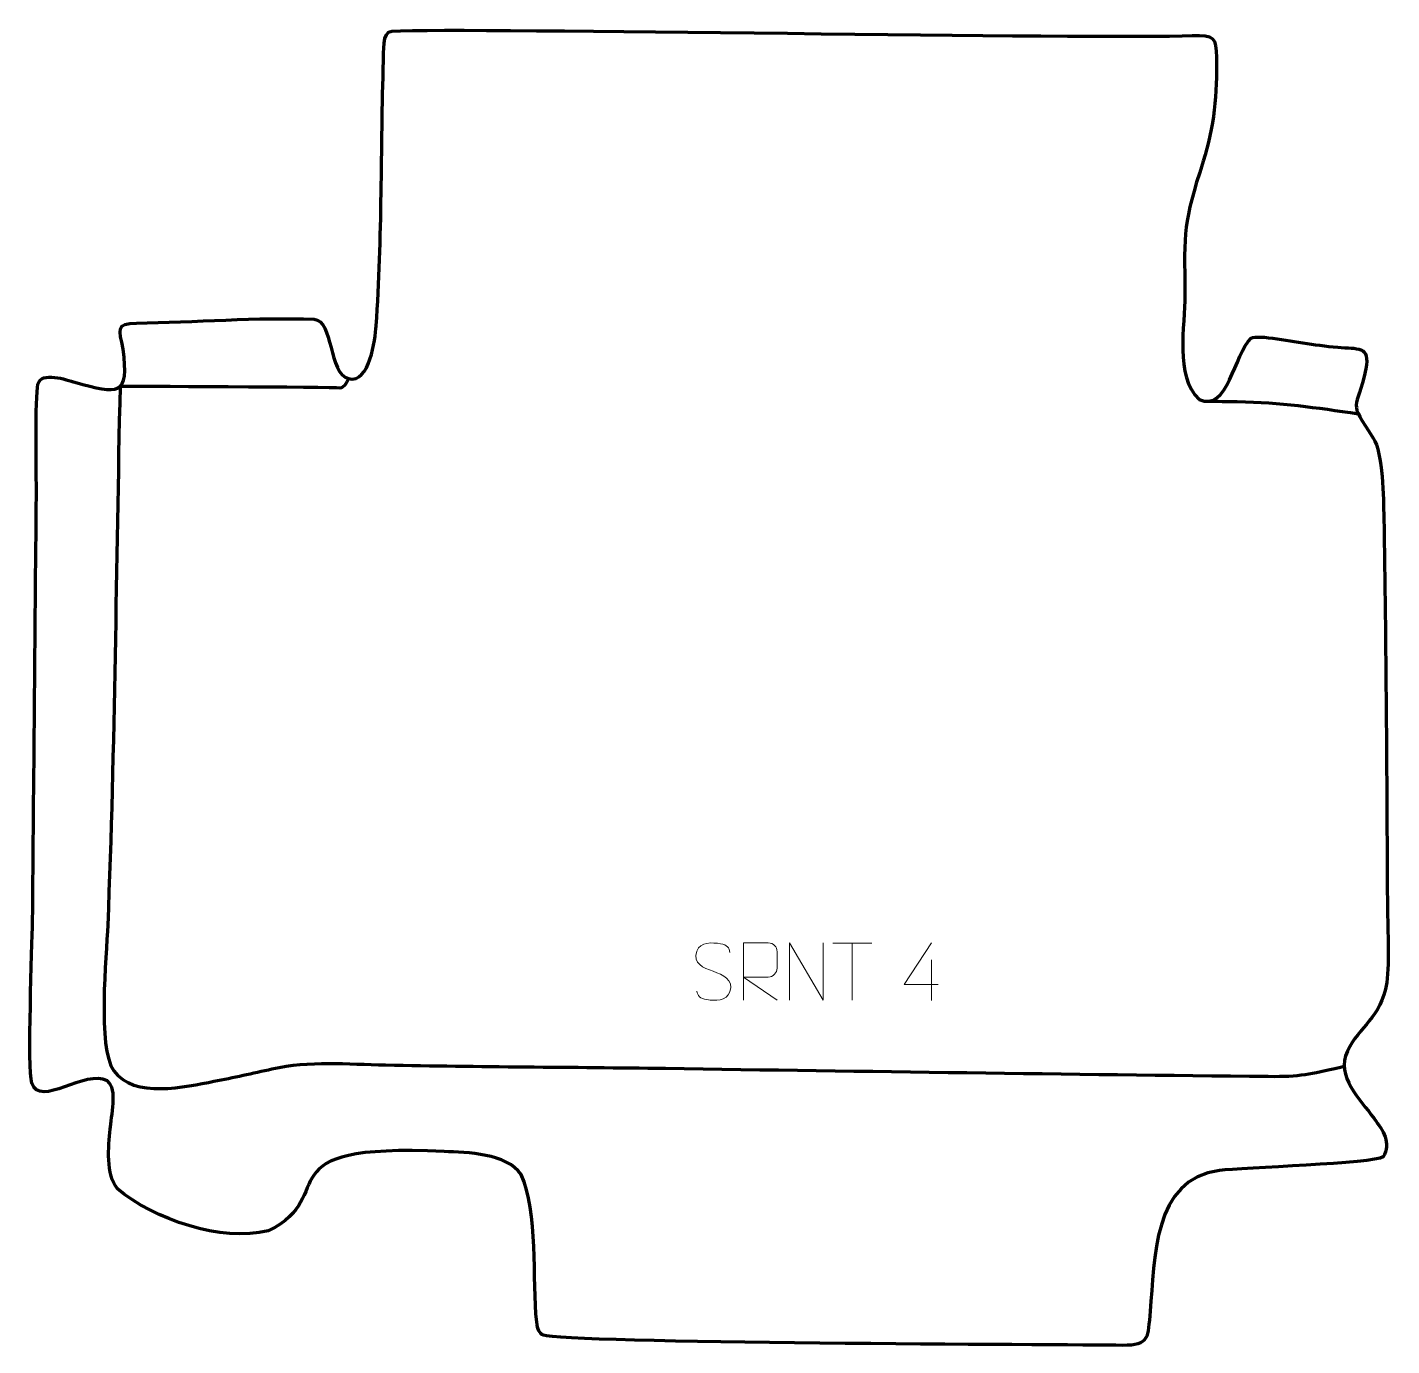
# Model space of a CAD drawing. Header units: millimetres. Extents: x -499 to 95, y 140 to 714.
import ezdxf

# ---------------------------------------------------------------- set-up
doc = ezdxf.new("R2010")
doc.units = ezdxf.units.MM
doc.header["$MEASUREMENT"] = 0
doc.layers.add('layer 2', color=7, linetype='Continuous')
doc.layers.add('layer 3', color=7, linetype='Continuous')

msp = doc.modelspace()

# ---------------------------------------------------------------- linework, layer by layer
at = {"layer": 'layer 2', "color": 140, "lineweight": 158}
for points, knots in [([(-358.9696, 560.8446), (-358.9696, 560.8446), (-360.884, 556.3954), (-362.7436, 556.7552), (-362.7436, 556.7552), (-364.6033, 557.1151), (-458.3468, 557.4577), (-458.3468, 557.4577), (-458.3468, 557.4577), (-460.0978, 479.4233), (-460.5344, 401.0623), (-463.7254, 323.1006), (-463.7254, 323.1006), (-464.2769, 309.6226), (-468.2705, 269.7015), (-461.0775, 259.7269), (-461.0775, 259.7269), (-452.2406, 247.4726), (-429.9341, 252.7254), (-417.4734, 255.1681), (-417.4734, 255.1681), (-409.0116, 256.7634), (-400.6316, 258.6436), (-392.2355, 260.5427), (-392.2355, 260.5427), (-375.7581, 264.2613), (-359.6386, 262.5942), (-342.7916, 262.2548), (-342.7916, 262.2548), (-302.2114, 261.4376), (-261.6176, 261.3593), (-221.033, 260.7837), (-221.033, 260.7837), (-133.6152, 259.5132), (-46.1983, 258.219), (41.2242, 257.3013), (41.2242, 257.3013), (55.4185, 257.1528), (59.1845, 258.2645), (72.63, 261.3044), (72.63, 261.3044), (72.63, 261.3044), (74.3089, 261.684), (74.3089, 261.684)], [0, 0, 0, 0, 0.08333333, 0.08333333, 0.08333333, 0.08333333, 0.16666667, 0.16666667, 0.16666667, 0.16666667, 0.25, 0.25, 0.25, 0.25, 0.33333333, 0.33333333, 0.33333333, 0.33333333, 0.41666667, 0.41666667, 0.41666667, 0.41666667, 0.5, 0.5, 0.5, 0.5, 0.58333333, 0.58333333, 0.58333333, 0.58333333, 0.66666667, 0.66666667, 0.66666667, 0.66666667, 0.75, 0.75, 0.75, 0.75, 0.83333333, 0.83333333, 0.83333333, 0.83333333, 1, 1, 1, 1]), ([(80.4457, 545.4238), (61.4901, 548.1844), (47.0728, 550.3584), (27.6924, 550.7052), (27.6924, 550.7052), (23.3038, 550.7838), (18.9152, 550.8568), (14.5266, 550.9378)], [0, 0, 0, 0, 0.33333333, 0.33333333, 0.33333333, 0.33333333, 1, 1, 1, 1])]:
    msp.add_open_spline(points, degree=3, knots=knots, dxfattribs=at)
at = {"layer": 'layer 3', "color": 242, "lineweight": 158}
msp.add_open_spline([(-340.1312, 712.0842), (-344.3534, 711.8763), (-343.5679, 702.4562), (-343.6817, 699.2159), (-343.6817, 699.2159), (-345.0304, 660.7836), (-344.1269, 622.204), (-346.8988, 583.8033), (-346.8988, 583.8033), (-347.318, 577.9958), (-349.6993, 558.4946), (-358.9696, 560.8446), (-358.9696, 560.8446), (-367.4873, 563.004), (-365.6359, 586.3007), (-373.8709, 586.6581), (-373.8709, 586.6581), (-398.1922, 587.7139), (-426.3658, 585.345), (-451.1835, 585.0523), (-451.1835, 585.0523), (-460.4249, 584.9434), (-458.5883, 582.3016), (-457.0452, 573.7008), (-457.0452, 573.7008), (-454.166, 553.0377), (-458.9892, 554.0688), (-477.9473, 559.2815), (-477.9473, 559.2815), (-481.6754, 560.3067), (-492.6143, 564.2485), (-494.0484, 558.4026), (-494.0484, 558.4026), (-495.412, 552.8441), (-494.7013, 518.9844), (-494.7483, 510.3666), (-494.7483, 510.3666), (-495.297, 448.4892), (-495.8435, 386.6118), (-496.3913, 324.7343), (-496.3913, 324.7343), (-496.5653, 314.0887), (-498.6994, 260.3722), (-496.7304, 254.3704), (-496.7304, 254.3704), (-493.092, 243.2796), (-473.5317, 260.6845), (-463.8475, 255.2834), (-463.8475, 255.2834), (-459.1651, 251.8033), (-462.1712, 239.7556), (-462.6818, 234.2876), (-462.6818, 234.2876), (-463.3629, 226.995), (-464.5719, 214.3432), (-459.4938, 208.4087), (-459.4938, 208.4087), (-443.5233, 194.9876), (-414.4132, 185.0902), (-393.8366, 190.0602), (-393.8366, 190.0602), (-361.9234, 205.5565), (-398.1725, 228.2143), (-317.395, 224.6088), (-317.395, 224.6088), (-307.2149, 224.139), (-290.143, 223.8688), (-283.8142, 214.5976), (-283.8142, 214.5976), (-276.3426, 198.4537), (-278.9212, 168.6106), (-277.0771, 150.3179), (-277.0771, 150.3179), (-276.7396, 146.9701), (-275.8701, 145.461), (-274.1565, 144.711), (-274.1565, 144.711), (-265.8039, 141.0552), (-45.6711, 140.5342), (-22.2886, 140.2449), (-22.2886, 140.2449), (-10.2262, 140.0956), (-11.3112, 143.7101), (-10.1584, 155.1157), (-10.1584, 155.1157), (-8.1468, 177.701), (-9.1922, 212.4772), (20.0108, 216.3332), (20.0108, 216.3332), (29.4237, 217.4994), (87.57, 219.393), (91.1683, 222.2127), (91.1683, 222.2127), (94.9328, 228.3285), (91.0197, 233.7542), (87.2792, 238.9309), (87.2792, 238.9309), (81.0046, 247.6146), (70.5294, 257.15), (75.6804, 268.2341), (75.6804, 268.2341), (80.7863, 279.2208), (90.192, 282.3724), (92.7546, 298.0926), (92.7546, 298.0926), (94.0327, 307.4323), (93.0936, 323.1824), (93.0442, 333.304), (93.0442, 333.304), (92.7583, 388.9079), (92.4924, 444.7217), (91.4943, 500.3088), (91.4943, 500.3088), (91.3205, 508.46), (91.1435, 528.6061), (86.9154, 534.9896), (86.9154, 534.9896), (75.4363, 552.1946), (79.7955, 546.0494), (83.6622, 565.1166), (83.6622, 565.1166), (85.703, 575.1796), (80.0158, 573.8304), (71.4376, 574.5116), (71.4376, 574.5116), (60.9165, 575.3469), (51.5059, 577.4965), (41.3217, 578.6635), (41.3217, 578.6635), (39.1672, 578.9104), (35.7944, 579.2037), (33.7518, 578.5226), (33.7518, 578.5226), (26.5323, 571.5941), (23.5563, 545.9302), (11.157, 551.8026), (11.157, 551.8026), (0.235, 561.8941), (5.0616, 583.8625), (4.9458, 597.351), (4.9458, 597.351), (4.6739, 625.4555), (4.1837, 628.1571), (12.9303, 655.4484), (12.9303, 655.4484), (17.6416, 670.1491), (19.011, 685.1328), (18.6608, 700.5312), (18.6608, 700.5312), (18.4624, 709.2517), (17.7159, 710.5592), (8.0903, 710.1413), (8.0903, 710.1413), (-30.1062, 708.483), (-306.9171, 713.7194), (-340.1312, 712.0842)], degree=3, knots=[0, 0, 0, 0, 0.025, 0.025, 0.025, 0.025, 0.05, 0.05, 0.05, 0.05, 0.075, 0.075, 0.075, 0.075, 0.1, 0.1, 0.1, 0.1, 0.125, 0.125, 0.125, 0.125, 0.15, 0.15, 0.15, 0.15, 0.175, 0.175, 0.175, 0.175, 0.2, 0.2, 0.2, 0.2, 0.225, 0.225, 0.225, 0.225, 0.25, 0.25, 0.25, 0.25, 0.275, 0.275, 0.275, 0.275, 0.3, 0.3, 0.3, 0.3, 0.325, 0.325, 0.325, 0.325, 0.35, 0.35, 0.35, 0.35, 0.375, 0.375, 0.375, 0.375, 0.4, 0.4, 0.4, 0.4, 0.425, 0.425, 0.425, 0.425, 0.45, 0.45, 0.45, 0.45, 0.475, 0.475, 0.475, 0.475, 0.5, 0.5, 0.5, 0.5, 0.525, 0.525, 0.525, 0.525, 0.55, 0.55, 0.55, 0.55, 0.575, 0.575, 0.575, 0.575, 0.6, 0.6, 0.6, 0.6, 0.625, 0.625, 0.625, 0.625, 0.65, 0.65, 0.65, 0.65, 0.675, 0.675, 0.675, 0.675, 0.7, 0.7, 0.7, 0.7, 0.725, 0.725, 0.725, 0.725, 0.75, 0.75, 0.75, 0.75, 0.775, 0.775, 0.775, 0.775, 0.8, 0.8, 0.8, 0.8, 0.825, 0.825, 0.825, 0.825, 0.85, 0.85, 0.85, 0.85, 0.875, 0.875, 0.875, 0.875, 0.9, 0.9, 0.9, 0.9, 0.925, 0.925, 0.925, 0.925, 0.95, 0.95, 0.95, 0.95, 1, 1, 1, 1], dxfattribs=at)
at = {"layer": 'layer 3', "color": 250, "lineweight": 9}
for points, knots in [([(-200.2253, 303.0199), (-204.4736, 304.4903), (-209.3817, 306.2861), (-207.3766, 311.8064), (-207.3766, 311.8064), (-205.8731, 315.9463), (-200.6595, 315.5578), (-197.0559, 314.9567), (-197.0559, 314.9567), (-194.1953, 314.4795), (-193.3306, 313.2663), (-193.02, 311.1822)], [0, 0, 0, 0, 0.25, 0.25, 0.25, 0.25, 0.5, 0.5, 0.5, 0.5, 1, 1, 1, 1]), ([(-187.1323, 290.3693), (-187.1323, 290.3693), (-187.1323, 315.3228), (-187.1323, 315.3228), (-187.1323, 315.3228), (-183.5375, 315.3228), (-179.942, 315.3228), (-176.3468, 315.3228), (-176.3468, 315.3228), (-174.0215, 315.2851), (-172.4642, 313.7951), (-172.4683, 311.4287), (-172.4683, 311.4287), (-172.4687, 309.3932), (-172.4687, 306.3338), (-172.4683, 304.2978), (-172.4683, 304.2978), (-172.4748, 302.4223), (-174.2871, 300.4805), (-176.2966, 300.4614), (-176.2966, 300.4614), (-176.2966, 300.4614), (-187.1323, 300.4614), (-187.1323, 300.4614), (-187.1323, 300.4614), (-187.1323, 300.4614), (-172.4776, 290.3693), (-172.4776, 290.3693)], [0, 0, 0, 0, 0.125, 0.125, 0.125, 0.125, 0.25, 0.25, 0.25, 0.25, 0.375, 0.375, 0.375, 0.375, 0.5, 0.5, 0.5, 0.5, 0.625, 0.625, 0.625, 0.625, 0.75, 0.75, 0.75, 0.75, 1, 1, 1, 1]), ([(-167.1277, 290.3693), (-167.1277, 290.3693), (-167.1277, 315.3228), (-167.1277, 315.3228), (-167.1277, 315.3228), (-167.1277, 315.3228), (-152.4729, 290.3693), (-152.4729, 290.3693), (-152.4729, 290.3693), (-152.4729, 290.3693), (-152.4729, 315.3228), (-152.4729, 315.3228)], [0, 0, 0, 0, 0.25, 0.25, 0.25, 0.25, 0.5, 0.5, 0.5, 0.5, 1, 1, 1, 1]), ([(-102.3894, 297.2626), (-102.3894, 297.2626), (-117.2111, 297.2626), (-117.2111, 297.2626), (-117.2111, 297.2626), (-117.2111, 297.2626), (-105.3335, 315.3331), (-105.3335, 315.3331)], [0, 0, 0, 0, 0.33333333, 0.33333333, 0.33333333, 0.33333333, 1, 1, 1, 1]), ([(-200.2253, 303.0198), (-196.2067, 301.3731), (-191.1772, 299.4848), (-193.0112, 294.1245), (-193.0112, 294.1245), (-194.471, 289.8581), (-199.3818, 290.1148), (-203.1079, 290.6695), (-203.1079, 290.6695), (-205.8579, 291.0793), (-207.0788, 292.2928), (-207.4568, 294.405)], [0, 0, 0, 0, 0.25, 0.25, 0.25, 0.25, 0.5, 0.5, 0.5, 0.5, 1, 1, 1, 1])]:
    msp.add_open_spline(points, degree=3, knots=knots, dxfattribs=at)
for points in [[(-148.2939, 315.2993), (-148.2939, 315.2993), (-131.3067, 315.2993), (-131.3067, 315.2993)], [(-139.8001, 290.3693), (-139.8001, 290.3693), (-139.8001, 315.3228), (-139.8001, 315.3228)], [(-105.3335, 308.0237), (-105.3335, 308.0237), (-105.3335, 290.359), (-105.3335, 290.359)]]:
    msp.add_open_spline(points, degree=3, dxfattribs=at)

doc.saveas('drawing.dxf')
